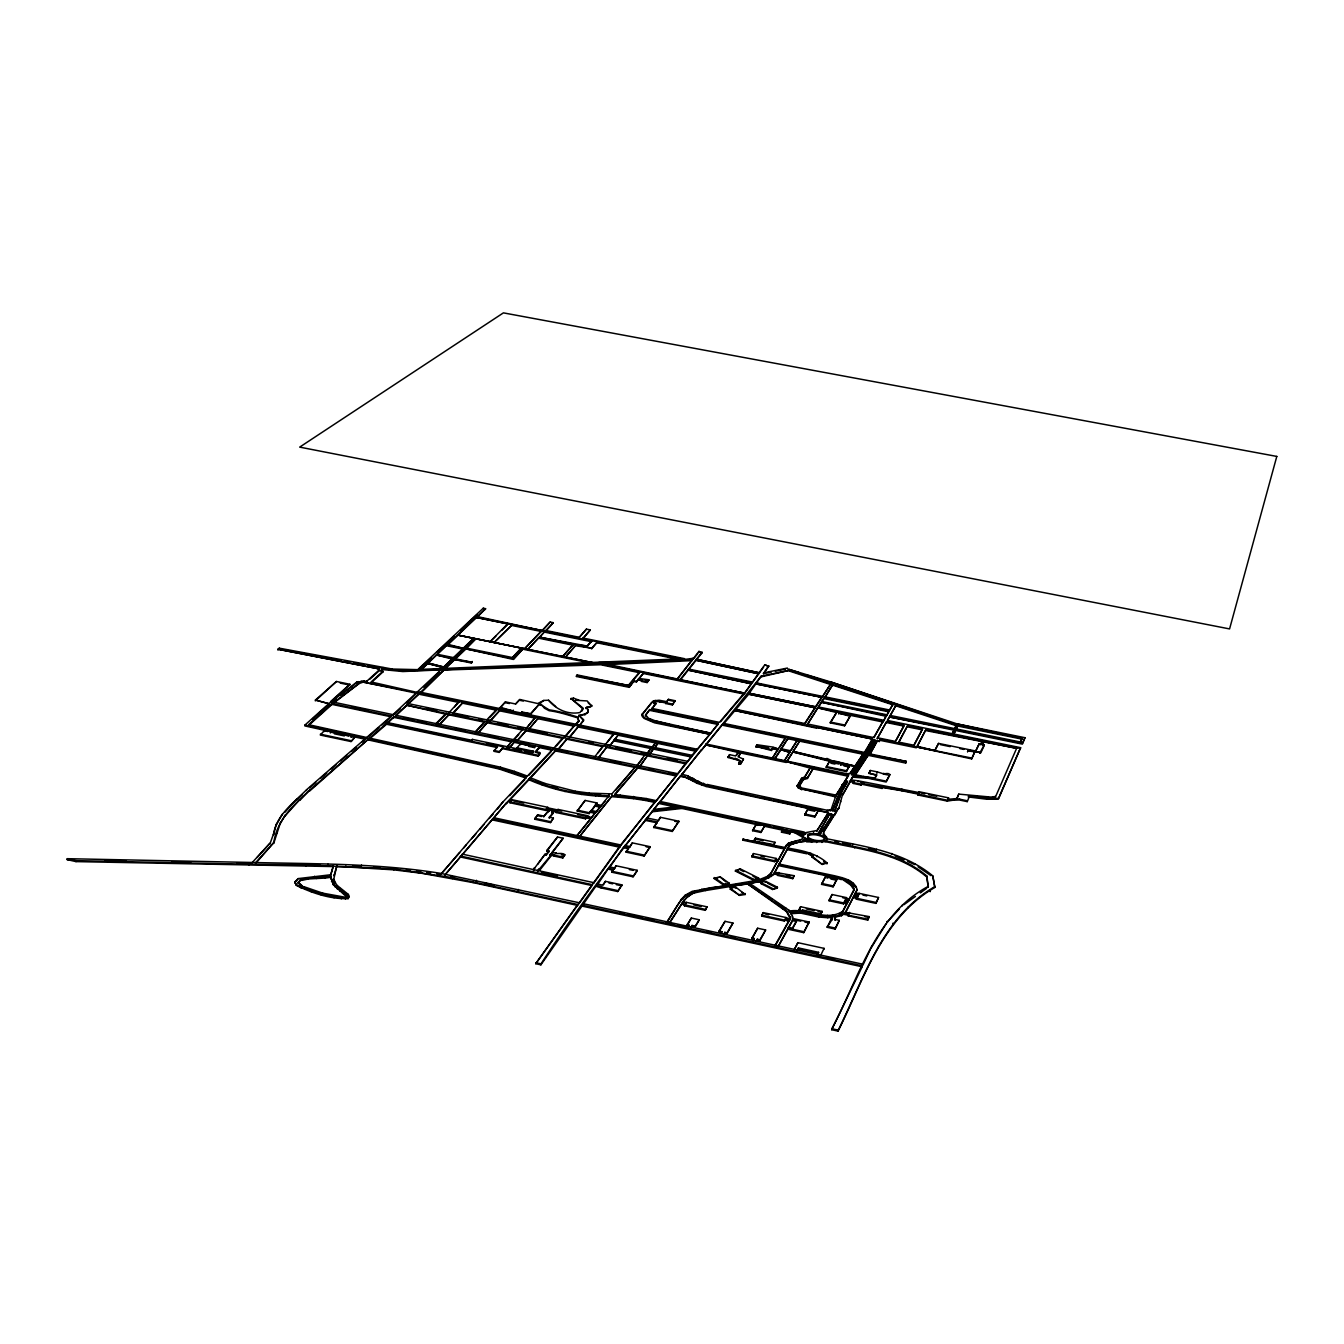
<?xml version="1.0" encoding="UTF-8"?>
<svg xmlns="http://www.w3.org/2000/svg" width="1344" height="1344" viewBox="0 0 1344 1344"><rect width="100%" height="100%" fill="white"/><g stroke="black" fill="none" stroke-linecap="round" stroke-linejoin="round"><path stroke-width="1.5" d="M333.262 866.578L330.473 875.7L333.362 865.637L333.262 866.578L75.986 861.605L67.2 859.639L67.284 858.682L251.513 862.462C314.731 863.99 378.302 863.167 440.916 873.398L579.079 902.714L578.945 903.655L591.982 885.562L460.404 856.985L444.679 875.196L506.52 802.855L556.046 750.17L530.074 778.546M75.986 861.605L76.07 860.63L67.284 858.682M248.69 865.217L248.774 864.259L306.096 864.914L393.943 868.913L452.491 877.632L577.786 904.495L535.735 963.698L540.876 964.841L596.417 885.427L601.608 886.57L601.154 887.947L617.719 891.542L621.919 884.89L605.438 881.328L602.65 885.142L597.425 883.999M277.973 649.253L379.109 668.909L277.973 649.253L279.3 648.178L392.28 669.043L417.732 669.631L483.235 608.21L485.57 608.681L447.636 645.07M277.889 650.059L279.3 648.178M257.09 857.489L269.942 843.259L251.429 863.402L236.779 863.1M276.377 823.956L273.487 834.708C276.226 815.069 293.63 802.889 306.634 789.667L392.801 714.773L440.966 669.883L476.112 668.018M255.562 863.587L273.79 842.554C276.948 819.991 293.714 804.804 309.557 790.289L394.262 716.587L676.133 775.085M277.133 833.213L277.234 832.272M273.706 843.478L280.61 822.158M282.374 814.078L276.293 824.88M280.51 823.082L285.365 814.716M284.928 812.23L296.923 798.89M379.193 668.086L378.84 670.32L366.929 681.106L356.58 682.231L329.566 703.013L304.937 725.054L304.853 725.928L328.978 731.254L329.078 730.397L327.818 731.539L324.139 730.766L320.292 735.05L351.053 741.569L354.799 737.251L351.07 736.462L352.111 735.487L350.986 737.335M285.281 815.64L299.88 799.529M334.673 882.101L334.572 883.058L333.665 879.144L336.689 885.058L348.348 894.415L349.272 896.566L348.13 898.649C330.322 899.237 312.228 893.088 296.335 885.394L294.907 881.882L298.133 878.606L330.574 874.759M296.335 885.394L294.907 881.882M315.403 700.039L329.465 703.853L315.403 700.039L336.454 681.475L349.894 684.281L331.985 701.081M306.533 790.558L306.634 789.667M298.133 878.606L294.806 882.84M298.166 882.118L304.315 887.813L298.066 883.075L300.3 879.934L308.532 878.018L330.826 876.389L333.262 884.688L347.138 897.439L346.769 895.188L335.395 886.267L331.044 878.254L330.943 879.194M299.628 885.192L299.729 884.234M298.066 883.075L300.3 879.934M299.796 800.436L309.557 790.289M300.216 880.891L301.762 879.446M301.728 888.367L296.436 884.436M305.995 865.855L306.096 864.914M301.661 880.404L308.431 878.976L308.532 878.018M324.038 731.623L324.139 730.766M311.186 891.744L311.287 890.786L301.829 887.41M314.395 877.262L314.496 876.305M330.456 732.094L330.355 732.967L331.682 730.968L330.456 732.094L348.449 735.907L349.507 734.916M333.732 703.08L333.833 702.24M333.564 880.102L336.823 865.738L334.018 875.801L334.118 874.843M336.454 681.475L315.319 700.896M316.344 878.539L316.445 877.598M321.132 894.886L321.233 893.928L311.287 890.786M324.29 875.7L324.19 876.658L318.31 877.01M322.644 894.113L322.762 893.155L304.416 886.855M308.431 878.976L325.214 878.069L325.315 877.111M327.902 865.133L328.003 864.192M330.826 876.389L330.725 877.346L325.214 878.069M331.582 881.731L331.682 880.774M333.262 884.688L333.362 883.747M352.565 735.252L366.576 738.36L366.66 737.486L308.616 724.668L332.119 703.55L359.016 683.575L356.58 682.231L364.375 681.71L359.016 683.575L332.035 704.39L308.515 725.525M334.018 897.725L334.118 896.767L321.233 893.928M335.294 887.225L335.395 886.267M351.053 741.569L354.799 737.251M356.496 683.054L358.394 681.593M336.689 885.058L339.427 888.938L339.528 887.981M337.428 889.308L337.529 888.35M358.31 682.433L361.822 680.954M339.679 890.904L339.78 889.946M361.738 681.778L364.274 680.837M341.258 898.834L341.359 897.876L345.559 898.128L349.272 896.566M343.274 891.744L343.375 890.786M336.722 866.678L345.794 866.914L345.895 865.973M364.291 682.534L365.988 682.702L366.929 681.106M344.182 894.096L344.282 893.138M344.87 898.145L347.239 896.482M345.442 899.102L345.559 898.128M346.668 896.146L346.769 895.188M348.348 894.415L348.247 895.373L340.704 889.879M348.13 898.649L348.23 897.691M362.359 742.022L365.551 738.461L304.937 725.054M309.473 791.196L368.491 739.082L499.565 768.214L526.277 777.252M369.818 679.224L378.756 671.143L378.454 668.758M378.84 670.32L382.889 672L381.36 669.48L382.2 668.707L402.931 670.74L440.966 669.883L402.847 671.546L382.116 669.53L381.276 670.286L382.889 672L371.028 682.802M361.536 865.082L361.435 866.023L353.052 865.805M383.712 667.666L380.318 667.8M388.769 669.312L392.28 669.043M386.635 723.391L497.398 746.693L497.28 747.55L386.534 724.248L386.568 723.374L387.509 722.551L471.526 740.225L472.332 739.368L532.829 752.086L533.551 751.262L516.97 747.785L516.869 748.642M472.332 739.368L471.425 741.065L387.425 723.408L387.509 722.551M387.425 723.408L393.254 717.562M393.17 718.402L394.262 716.587M408.358 704.474L408.442 703.651L687.137 761.225M345.794 866.914L393.842 869.854L393.943 868.913M406.577 703.046L417.329 692.546L695.755 750.389L688.044 760.788M382.99 671.177L371.112 681.962L418.051 692.597L365.988 682.702L417.228 693.386M395.606 716.066L466.066 648.85M444.242 667.145L427.879 662.945L444.242 667.145L452.676 658.342L436.33 654.982L452.575 659.148M420.974 670.152L446.947 645.002L463.798 648.396L473.558 638.316L442.042 668.539M577.668 905.436L473.138 882.622L421.294 873.23L421.411 872.306M424.62 694.092L420.588 693.252L444.797 669.245L692.194 659.854L677.09 679.325L642.331 672.218M439.37 724.282L439.27 725.138L449.467 714.084L446.09 713.378L435.943 723.576L439.354 724.282L449.467 714.084M448.812 712.841L459.01 701.602L454.591 706.894M458.203 635.124L596.299 663.365L457.531 635.04L521.153 648.043L511.812 658.241L521.052 648.85M455.633 658.879L472.114 662.273L471.358 663.012L454.877 659.618L472.114 662.273M526.159 778.126L499.464 769.087L447.552 757.428L447.653 756.554M369.6 738.108L448.627 755.546L448.526 756.42L401.923 746.138M463.798 648.396L447.72 644.28M439.354 876.355L439.471 875.414M436.75 873.785L440.798 874.339L502.841 802.066L552.535 749.431L552.418 750.288L539.515 747.617L535.349 752.472M454.289 712.186L463.008 702.442L452.962 712.841M546.857 629.95L553.291 622.675L550.15 622.037L524.647 648.715L541.615 630.739L476.246 617.45L507.662 623.834L490.14 641.659L495.936 635.981M471.358 663.012L472.214 661.466M485.57 608.681L477.12 617.316L545.58 631.243M483.235 608.21L485.486 609.454M452.374 878.573L452.491 877.632M471.425 741.065L471.526 740.225M460.404 856.985L460.505 856.061L592.099 884.621M478.027 733.169L487.687 721.997L478.027 733.169L475.289 731.724L484.882 721.409M490.224 720.535L490.106 721.392L500.119 710.086L496.726 709.38L486.797 719.83L490.207 720.552L500.119 710.086M473.138 882.622L473.256 881.681M476.33 881.261L476.448 880.32M497.398 746.693L493.853 751.296L499.128 752.405L502.656 747.802L538.322 755.311L539.834 753.564L536.777 752.774M501.11 709.8L502.27 707.851L513.206 710.993L512.198 712.085L501.11 709.8L502.27 707.851M511.51 625.414L494.138 642.482L511.51 625.414L541.514 631.512M499.128 752.405L502.656 747.802M499.027 709.38L505.462 701.87L515.609 703.987L519.826 699.485L537.701 703.534L543.766 700.442L548.554 700.224C556.097 709.531 568.042 714.874 579.97 712.522L583.128 708.17L571.032 698.51L583.01 708.994L581.969 711.06M499.464 769.087L499.565 768.214M513.307 659.434L523.354 648.497L513.307 659.434L465.41 648.782L513.408 658.627M500.388 768.062L500.489 767.206L448.627 755.546M502.841 802.066L497.347 809.172M515.609 703.987L519.826 699.485M508.049 746.088L511.98 741.031L514.601 741.569L510.67 746.642M509.292 772.044L509.41 771.187M579.197 836.976L612.142 795.833L633.394 797.748L655.082 801.595L620.794 845.527L593.443 883.529L593.561 882.605L462.202 854.112L462.101 855.036L506.52 802.855M517.171 740.41L517.07 741.266L526.579 730.027L522.934 729.271L513.492 739.654L517.171 740.426L526.579 730.027M599.273 805.896L595.795 805.157L596.954 802.939L585.094 800.436L577.214 811.054L589.159 813.607L590.335 811.373L595.342 812.448L591.478 817.908L586.421 817.034L585.598 818.832L556.08 812.532L556.584 811.171L546.353 808.987L545.798 810.415L509.998 802.771L510.115 801.881L512.014 799.697L547.747 807.307L547.63 808.198M500.489 767.206L514.45 771.372L514.332 772.229L502.37 768.667M521.791 711.917L520.682 713.832L521.791 711.917L530.46 713.765L539.448 703.92L549.226 709.884C558.886 711.077 568.646 714.319 577.853 717.041L578.827 721.358L575.602 725.105L565.79 723.089M512.014 799.697L509.998 802.771M520.464 744.643L520.582 743.786L534.492 746.71L535.231 745.853L534.391 747.566L528.427 746.306M522.934 729.271L522.833 730.111L487.586 722.837M518.465 775.354L518.582 774.48M525.773 728.75L535.433 717.36L538.373 717.965L528.73 729.355L538.373 717.965M553.291 622.675L527.873 649.37L538.86 637.426L573.317 644.448L562.699 656.494L573.317 644.448M539.767 637.207L587.009 646.01L591.696 640.92L544.774 631.378L539.767 637.207L574.61 644.297M521.69 712.74L530.46 713.765M531.014 750.742L533.434 752.119L533.551 751.262M528.494 725.726L535.45 717.343M528.948 779.738L529.066 778.882C554.215 789.953 581.599 794.993 608.983 795.782L608.866 796.656C581.482 795.866 554.114 790.826 528.948 779.738L506.402 803.746M524.95 751.313L532.711 752.942L532.829 752.086M530.359 714.588L539.448 703.92M534.391 747.566L534.492 746.71M550.15 622.037L542.422 630.605L477.204 616.543M540.305 703.03L543.766 700.442M578.827 721.358L577.752 717.881C568.529 715.159 558.768 711.9 549.125 710.707L544.505 708.271L541.145 704.273M518.297 890.417L518.414 889.476M502.555 748.658L538.205 756.168L538.322 755.311M539.515 747.617L539.616 746.76L535.45 751.615L539.734 752.522L538.877 754.236L539.834 753.564M538.877 754.236L539.734 752.522M548.554 700.224L555.71 706.524M553.325 813.12L552.065 811.944L553.325 813.12L549.209 818.16L549.326 817.27L553.409 818.143L550.418 822.578L534.643 819.202L537.701 814.783L543.782 816.077L550.066 809.777L549.948 810.667L546.235 809.878M534.643 819.202L537.701 814.783M542.203 784.98L542.321 784.106M533.988 868.93L545.093 854.196L546.151 854.414L548.94 850.903L546.823 850.45L548.822 851.81L548.94 850.903M530.174 777.672L544.908 783.451L544.79 784.325L535.601 780.713M534.727 868.14L533.467 870.509L534.106 868.006M545.798 810.415L546.353 808.987M565.421 657.048L576.022 645.002L591.679 648.194L597.274 642.062L680.098 658.896L421.058 669.346L476.246 617.45M538.709 868.997L537.449 871.382L550.805 855.422L549.746 855.187L550.687 856.33L550.805 855.422M547.26 808.634L547.747 807.307M538.591 869.921L539.868 869.249M543.665 816.967L547.898 811.054M548.839 811.255L547.798 811.944M537.65 864.326L545.093 854.196M544.975 855.103L546.151 854.414M550.418 822.578L553.409 818.143M551.947 812.834L553.274 810.466L552.065 811.944M556.231 789.298L556.349 788.407M556.416 745.903L578.928 720.535M566.731 655.637L576.022 645.002M535.735 963.698L620.911 844.62L718.301 723.694L649.79 709.548L645.523 714.857L648.497 718.267L655.486 720.905L710.825 733.202L675.914 725.978M565.37 736.075L565.27 736.915L574.577 725.424M549.629 856.111L550.754 853.91L554.702 854.767L554.232 856.111L562.8 857.959L564.782 854.65C562.615 852.096 553.98 854.75 556.231 852.802M556.08 812.532L556.584 811.171M547.529 631.63L578.743 637.98L586.421 629.126L590.352 629.916L582.708 638.786L590.352 629.916M551.342 809.508L557.474 810.818L558.012 809.407L587.479 815.69L587.362 816.581L577.534 814.481M557.474 810.818L558.012 809.407M558.214 749.801L567.353 738.461L558.331 748.961M571.032 698.51L573.686 698.225L570.914 699.317M638.837 679.291L643.759 672.756L636.434 681.475L633.965 680.971L629.177 687.322L576.408 676.486L577.181 674.923L628.27 685.423L639.677 671.916M576.408 676.486L577.181 674.923M540.876 964.841L541.01 963.866C606.95 862.277 685.944 770.482 761.258 676.066L789.6 670.303L956.424 724.954L951.905 734.446L954.055 730.178M551.897 853.238L563.153 838.236L557.508 837.026L546.706 851.357M564.917 791.566L565.034 790.692M586.421 629.126L578.743 637.98M591.83 705.348L590.705 706.658L586.757 706.877L585.967 708.49L591.73 706.154L587.177 700.946L575.45 700.258M578.71 645.137L587.009 646.01M589.042 727.877L579.163 725.844L583.615 720.653L578.911 715.327L584.875 714.185L587.664 712.253L588.151 709.901L586.068 707.666M569.369 737.755L578.626 726.247L569.47 736.915M579.163 725.844L583.716 719.83L578.911 715.327M562.8 857.959L564.782 854.65M586.908 646.8L591.696 640.92M575.921 645.792L591.679 648.194M578.794 716.15L584.875 714.185M575.081 792.12L575.198 791.23L544.908 783.451M584.758 715.008L587.664 712.253M588.151 709.901L587.546 713.093M591.578 648.967L597.274 642.062M581.582 794.489L581.683 793.598M598.802 662.474L611.201 662.726M568.31 834.641L576.391 836.371L608.983 795.782M585.094 800.436L577.214 811.054M585.598 818.832L586.421 817.034M589.142 793.968L589.26 793.094L611.873 793.901L635.544 766.668L615.703 790.238M594.434 757.31L603.036 745.836M589.159 813.607L590.335 811.373M590.957 811.306L595.056 806.098L600.247 807.19L595.997 812.381L590.957 811.306L595.174 805.207L600.365 806.316M591.478 817.908L587.479 815.69M595.661 795.934L595.778 795.06M595.056 806.098L595.174 805.207M583.363 904.68L583.481 903.739L863.066 964.253M595.997 812.381L596.114 811.507L591.074 810.432M604.934 745.114L613.872 733.505L618.542 734.479L609.655 746.088L618.542 734.479M599.357 796.152L599.474 795.278M600.482 794.002L600.365 794.875L594.754 794.422M598.5 758.167L607.085 746.676L598.618 757.31M603.994 796.404L604.094 795.53M608.63 795.178L608.731 794.304M611.755 794.774L611.873 793.901M580.507 835.363L612.142 795.833M577.08 675.73L628.27 685.423M629.177 687.322L633.965 680.971M605.438 881.328L603.456 884.789M597.307 884.923L608.53 868.291L613.435 869.35L611.873 872.222L633.041 876.809L636.989 871.214L637.123 870.307L616.039 865.754L614.309 868.879L616.039 865.754M612.024 796.706L619.248 797.294L619.366 796.421M648.094 799.814L655.788 801.444L655.906 800.57L646.296 798.538L620.206 795.161L620.088 796.034L623.834 796.404M633.864 681.761L636.434 681.475M611.873 872.222L613.435 869.35M636.334 682.265L638.366 679.174L642.482 680.03M638.954 678.485L648.866 679.762L647.102 682.567L641.34 681.391L642.012 679.913M619.702 846.3L492.542 819.017L492.425 819.924L619.584 847.207L620.71 844.956L493.668 817.706M620.676 844.939L619.584 847.207M620.794 845.527L620.911 844.62M617.719 891.542L621.919 884.89M609.386 867.804L623.717 846.787L628.69 847.846L626.086 852.146L644.078 856.01L650.177 846.703L632.318 842.873L629.546 847.409L626.22 846.703M642.13 714.151L644.297 717.612L651.521 721.09L709.918 734.278L654.511 722.803L644.179 718.435L642.247 716.503L642.13 714.151L653.486 700.829L659.114 700.241L666.624 701.618L668.438 699.334L675.108 700.711L672.353 704.894L665.65 703.517L666.154 702.206L655.082 701.165L653.822 702.727L655.805 703.97L651.588 709.212L655.906 703.147M647.102 682.567L648.866 679.762M639.626 766.702L647.825 755.093L639.626 766.702L637.09 765.29L645.204 754.555L645.086 755.395L606.967 747.516M633.293 796.421L633.175 797.294L636.888 797.899M619.248 797.294L633.276 798.622L633.394 797.748M614.477 795.346L638.198 767.222L614.594 794.472L620.206 795.161M646.414 716.688L645.406 715.68L649.79 709.548M632.318 842.873L629.546 847.409M642.029 714.974L651.722 702.29M653.486 700.829L666.506 702.425L668.438 699.334M652.344 719.981L648.396 719.09M655.805 703.97L653.705 703.534L655.2 700.375M633.041 876.809L637.123 870.307M655.486 720.905L671.798 725.122M654.965 802.469L645.406 800.453L645.523 799.579M654.965 701.971L659.602 700.846M646.296 798.538L646.178 799.411L640.601 798.504M654.41 748.322L658.258 742.661L655.654 746.71M646.615 818.782L646.733 817.908L658.274 820.361L660.458 817.32L678.871 821.234L672.185 831.449L653.638 827.501L657.115 821.957L645.473 819.47L645.355 820.361L656.998 822.83L657.115 821.957M644.078 856.01L650.177 846.703M665.65 703.517L666.154 702.206M652.226 811.776L652.344 810.886L682.08 807.576L681.962 808.45L652.226 811.776L624.557 846.35L624.674 845.443L629.664 846.518M672.353 704.894L675.108 700.711M653.402 810.298L658.997 802.586L795.127 831.953L802.116 835.195L805.442 839.143L811.86 841.915L825.854 841.73C860.479 849.307 898.582 853.02 926.722 876.96L928.267 887.191L926.873 876.07C898.733 852.13 860.63 848.434 825.989 840.84L825.854 841.73M677.09 679.325L698.964 651.403L702.038 652.831L680.366 679.997L744.66 693.134L751.43 683.81L687.792 670.034L751.43 683.81M660.458 817.32L658.14 821.234M684.499 659.467L693.437 658.291L689.791 659.232M669.278 772.85L677.174 774.48L677.292 773.623L395.707 715.226L419.63 693.504M672.185 831.449L678.871 821.234M661.097 800.671L680.635 775.572L706.222 785.635L828.458 812.532L816.598 831.382L828.458 812.532M698.964 651.403L702.038 652.831M814.75 817.018L818.597 809.827L814.75 817.018L804.737 814.918L807.458 809.71L814.716 811.238L815.892 809.239L815.758 810.096L706.104 786.492L697.015 783.266L683.878 776.244M677.174 774.48L685.776 762.938L406.694 705.247L445.99 714.235L435.859 724.416M928.402 886.284C874.39 915.13 858.816 978.684 831.852 1028.714L831.701 1029.706L838.085 1031.134C863.789 979.574 881.815 918.002 934.853 887.443L932.786 875.868C903 851.222 863.604 846.384 827.114 838.79L826.98 839.664L823.402 834.473L823.872 831.18L838.858 807.694L823.738 832.054L823.872 831.18M803.309 836.707L801.797 839.294L788.542 843.091L786.391 845.191L770.868 873.281L766.987 876.574L757.982 880.135L692.278 891.29L685.188 895.222L681.324 899.304L666.473 922.673C675.158 911.652 680.098 893.911 695.957 891.29M681.761 774.178L687.271 775.656L701.081 783.166M691.202 756.118L691.085 756.958L613.906 740.863L614.006 740.023L691.757 756.118L691.874 755.278L614.695 739.183M688.296 778.781L688.43 777.924M692.597 778.949L687.271 775.656M696.998 748.826L696.881 749.666L709.918 734.278M692.647 781.015L692.782 780.158M681.626 775.034L701.333 749.734M697.015 783.266L697.133 782.41M697.334 781.553L692.714 778.092M681.19 900.228L681.324 899.304M682.5 903.37L682.634 902.429L686.398 902.362L706.994 906.83L705.247 910.325L684.6 905.839L685.171 904.226L681.912 903.521L684.6 905.839M738.982 756.101L741.182 752.254L738.058 756.773L743.467 759.125L740.41 764.266L738.662 763.896L739.536 760.553L728.028 757.495L729.54 754.673L735.638 755.95L738.578 751.699L738.461 752.539L705.55 744.845L706.154 744.022L846.552 773.707L849.828 773.506L863.436 753.48L722.669 724.433L701.215 750.574M706.154 744.022L705.432 745.685M673.562 924.218L669.463 923.328L684.264 899.926C703.097 880.942 735.655 889.661 759.091 880.942L768.634 877.33L773.724 873.902L789.516 845.124L800.738 841.378L826.325 840.79L826.61 837.312L823.536 833.599L823.402 834.473M685.054 896.146L685.188 895.222M701.954 785.383L702.072 784.526M685.894 903.134L685.759 904.075L686.398 902.362M702.946 783.972L697.452 780.696M684.13 900.866L687.96 895.81M706.104 786.492L706.222 785.635M703.063 783.115L706.944 785.282L715.092 787.046M687.91 927.326L688.934 925.73L687.288 924.403L691.337 918.053L699.266 919.783L695.117 927.091L691.908 926.386L690.917 927.965L692.042 925.445L695.251 926.134L699.266 919.783M687.826 896.734L694.277 892.063M710.825 733.202L718.301 723.694M691.337 918.053L687.154 925.344M691.908 926.386L692.042 925.445M695.117 927.091L695.251 926.134M701.686 889.896L701.82 888.972M694.142 892.987L705.533 890.551L705.667 889.627M705.247 910.325L706.994 906.83M729.54 754.673L728.028 757.495M714.202 877.531L723.694 884.15L725.878 883.831L727.39 885.898L723.559 885.074L714.067 878.455L719.897 876.725L729.406 883.327L727.658 884.47M720.602 721.661L743.988 694.058L764.786 664.793L768.684 666.389L763.442 673.663L771.389 672.05M735.017 758.957L728.146 756.655M744.66 693.134L605.623 663.902M719.897 876.725L726.096 882.034M737.167 759.797L735.134 758.117M738.662 763.896L740.158 761.04L737.285 758.957M740.04 761.88L740.158 761.04M740.41 764.266L743.467 759.125M723.559 885.074L723.694 884.15M719.074 931.09L721.896 931.694L721.762 932.635L718.939 932.03L719.074 931.09L725.021 921.329L732.967 923.059L726.936 933.778L724.651 933.274L723.576 935.038L724.786 932.333L727.087 932.82L732.967 923.059M725.743 884.755L725.878 883.831M758.705 673.798L695.654 660.19L758.705 673.798L752.153 682.819M759.41 672.823L696.427 659.232L759.41 672.823L763.61 667.027M725.021 921.329L718.939 932.03M730.229 889.14L731.959 887.964L728.784 885.864L731.825 888.888L730.229 889.14L739.586 895.406L745.198 894.482L735.974 887.326L733.958 887.645L730.783 885.545M723.442 724.198L748.121 694.915L761.258 676.066M724.651 933.274L724.786 932.333M763.442 673.663L768.802 665.616M764.786 664.793L768.684 666.389M735.504 870.156L753.833 879.396L757.982 880.135L757.848 881.059L753.698 880.303L735.37 871.063L740.258 868.862L758.604 878.069L757.26 879.329M726.936 933.778L727.087 932.82M772.229 749.263L774.144 748.272L772.363 748.44L771.439 750.473L756 746.407L757.142 744.744L773.237 747.13L778.411 749.062L772.934 747.566M735.84 888.233L735.974 887.326M784.594 848.148L784.459 849.022L742.896 840.185L743.03 839.294L785.014 847.493M743.45 838.639L742.896 840.185M757.142 744.744L755.882 747.247M735.37 871.063L740.258 868.862M739.586 895.406L730.363 888.216M752.556 830.71L756.605 823.654L752.556 830.71L760.889 832.474L764.854 825.434L760.889 832.474M789.751 919.85L789.667 917.414L786.374 911.518L746.306 883.008L786.509 910.594L789.818 916.49L789.751 919.85L775.018 946.176M754.034 840.437L754.824 841.512L754.034 840.437L755.462 838.152L775.018 842.302L773.237 845.897L775.018 842.302M784.459 849.022L778.159 860.58L775.051 860.143L774.547 861.655L751.884 856.817L753.463 853.574L776.093 858.413L775.958 859.303M757.058 824.578L756.924 825.468L757.512 823.855L757.058 824.578L763.946 825.25M753.9 841.327L755.462 838.152M753.463 853.574L751.884 856.817M771.439 750.473L772.363 748.44M753.698 880.303L753.833 879.396M755.294 879.866L755.429 878.959M787.282 668.825L831.482 682.181L956.978 723.862L1024.951 737.705L1022.364 744.122L889.594 717.007L887.981 719.83M785.652 737.436L772.145 758.587L777.991 749.062M761.141 676.855L789.6 670.303M748.541 883.546L758.957 881.849L759.091 880.942M751.968 938.045L754.303 938.549L754.152 939.49L751.817 938.986L751.968 938.045L757.663 928.234L765.626 929.964L759.847 940.733L757.159 940.162L757.31 939.204L759.982 939.792L765.626 929.964M761.158 883.697L762.418 882.487L761.158 883.697L772.514 889.476L777.302 888.149L777.437 887.242L766.063 881.479L764.383 881.933L761.141 880.303M761.964 879.934L762.098 879.026M758.957 881.849L764.316 879.329M757.663 928.234L751.817 938.986M765.374 877.548L765.24 878.455L770.734 874.188L777.739 860.714M765.929 882.386L766.063 881.479M771.792 845.594L772.178 844.284L756.42 841.411M784.812 920.203L789.029 921.127L789.18 920.186L784.946 919.279L784.342 921.026L761.645 916.104L761.779 915.18L763.274 912.61L785.938 917.515L785.803 918.439M782.023 748.054L788.222 737.957L774.883 758.302M763.274 912.61L761.645 916.104M764.182 880.236L768.634 877.33M848.383 776.261L813.271 768.953L786.408 761.645L848.518 775.421L836.489 794.522L848.518 775.421M759.847 940.733L759.982 939.792M769.591 875.347L769.726 874.44M770.734 874.188L770.868 873.281M768.499 878.237L771.305 875.65M789.835 752.371L780.578 749.599L789.835 752.371L784.207 761.09L789.97 751.548M774.547 861.655L775.051 860.143M771.17 876.557L773.724 873.902M772.514 889.476L777.437 887.242M781.469 832.171L782.796 829.315L781.469 832.171L789.785 833.935L790.692 831.768L789.785 833.935M778.159 860.58L776.093 858.413M791.381 749.986L797.496 739.872L790.507 750.708L781.133 748.759M774.648 872.222L794.086 875.683L792.742 878.657L777.454 875.381L777.941 873.886L774.178 873.079L774.043 873.97L777.806 874.776L777.941 873.886M778.932 864.931L779.083 864.041L834.271 875.7C842.671 877.783 854.582 879.967 857.153 889.661L845.393 912.996L841.495 915.718L834.523 917.179L835.195 920.405L834.658 916.255L834.523 917.179M784.09 831.281L784.644 829.718L794.993 832.826L803.174 837.581M778.663 873.331L778.798 872.424M705.55 744.845L786.828 761.645L800.066 740.41L786.828 761.645L817.337 768.264M785.417 846.838L785.282 847.728L788.407 843.982L796.034 840.857M786.257 846.082L786.391 845.191M789.583 830.777L789.449 831.65L784.51 830.592M787.634 848.954L787.769 848.064C801.898 850.433 816.245 853.138 827.148 862.982L822.226 864.444L812.062 857.17L812.666 855.456L807.055 852.919L812.532 856.346L812.062 857.17M788.407 843.982L788.542 843.091M797.143 786.139L801.646 778.226L804.586 776.983L810.499 767.424L804.468 777.84L801.511 779.066L797.143 786.139L798.571 788.239L835.783 796.942L836.186 795.161L801.78 787.97L799.142 785.887L803.51 778.814L807.559 777.622L813.406 768.113L807.425 778.462L803.376 779.654L799.008 786.744L799.142 785.887M883.529 721.073L886.385 715.529L883.529 721.073L817.74 707.851L807.223 724.752L824.208 697.838L888.972 711.026L886.704 715.562L821.352 702.257L818.227 707.717M773.59 874.81L789.516 845.124M798.571 788.239L797.261 785.299M791.23 842.906L791.364 842.016M801.511 779.066L801.646 778.226M789.382 846.014L792.019 843.511M783.166 909.182L783.3 908.242M794.993 832.826L795.127 831.953M792.422 916.154L792.842 919.565L778.025 946.831L792.708 920.489L792.422 916.154L789.029 910.274L748.675 882.622M801.83 789.835L798.706 787.382M803.376 779.654L803.51 778.814M814.901 707.734L748.222 694.109L814.901 707.734L804.686 723.492L735.454 709.262L743.484 711.749M804.468 777.84L804.586 776.983M815.506 706.793L748.894 693.185L815.506 706.793L821.671 697.318L755.63 683.861L821.671 697.318M785.551 908.762L785.686 907.838M784.342 921.026L784.946 919.279M791.885 844.402L796.471 842.234M786.374 911.518L786.509 910.594M817.74 707.851L836.707 712.555L830.256 722.87L844.57 725.81L850.466 715.546L838.774 713.16L850.349 716.352M799.025 834.288L799.159 833.414M807.425 778.462L807.559 777.622M792.742 878.657L794.086 875.683M802.368 835.078L795.547 831.499L805.795 833.28L803.863 834.876L799.764 832.86M799.243 832.188L805.661 834.154L800.117 832.978L800.251 832.104M816.446 728.146L734.446 710.455L872.189 739.015L816.564 727.322M788.021 914.458L788.155 913.534M789.029 910.274L789.415 911.954L796.975 911.467M799.546 841.075L799.68 840.185M789.415 911.954L789.566 911.03C807.022 908.023 826.14 921.833 842.604 911.434L854.263 889.039C851.155 881.076 841.361 878.64 833.935 876.389M821.352 702.257L886.25 716.335M766.231 685.692L822.192 697.099L830.525 684.247M796.337 843.108L800.738 841.378M789.667 917.414L789.818 916.49M802.116 835.195L801.982 836.069L803.729 835.75M807.458 809.71L804.737 814.918M824.746 697.62L833.011 684.214L824.746 697.62L834.859 699.67M804.182 832.944L816.732 830.508M803.93 840.252L804.065 839.378M792.842 919.565L792.624 920.64L796.505 921.48L792.271 929.124L788.374 928.284L788.508 927.343L792.422 928.183L796.639 920.556L792.758 919.716M805.577 838.27L802.939 840.202L809.155 839.916L805.577 838.27L802.788 841.092L809.021 840.806M792.271 929.124L792.422 928.183M800.604 842.268L806.585 840.974M954.862 723.996L831.482 682.181M800.47 910.493L799.025 910.174L800.587 906.73L822.108 911.366L820.596 914.844L802.418 910.913L801.83 911.988L802.57 909.989L820.747 913.92L822.108 911.366M800.587 906.73L799.025 910.174M811.171 853.373L811.037 854.263L809.306 852.65M790.642 913.735L800.52 913.08L800.654 912.156C814.598 914.676 832.81 921.413 845.527 912.072L857.153 889.661M809.542 854.515L809.693 853.625M811.994 841.025L811.86 841.915L806.45 841.848M830.256 722.87L836.825 711.749M813.456 832.709L813.59 831.835M802.418 910.913L802.57 909.989M823.889 949.318L824.04 948.36L797.899 942.665L794.119 950.309M826.358 759.763L792.674 751.918L832.423 761.998L839.866 762.67L839.042 764.064L829.114 761.998L826.224 767.39L846.367 771.574L849.156 766.164L840.79 764.417L840.655 765.257L841.596 763.039L840.79 764.417M826.711 759.192L793.027 751.363L834.389 761.796L826.829 758.369M798.42 947.923L797.143 950.964L798.42 947.923L818.597 952.325L817.37 955.349L818.597 952.325M812.532 856.346L812.666 855.456M817.824 829.5L817.958 828.626M816.598 842.537L816.732 841.646M829.735 813.842L818.076 834.002L819.924 834.389L832.675 814.615L829.735 813.842L818.076 834.002L807.727 834.12M829.114 761.998L826.224 767.39M803.863 931.694L788.004 928.25L787.87 929.191L803.712 932.635L809.122 922.018L792.708 918.473L792.574 919.397L800.772 921.178M819.924 834.389L832.675 814.615M816.833 856.682L816.967 855.792M821.57 827.938L821.705 827.064M838.656 713.95L839.328 712.253L838.774 713.16M821.218 832.154L821.352 831.264M832.423 761.998L826.493 758.923M823.418 828.324L823.553 827.45M803.712 932.635L809.122 922.018M821.89 842.47L822.024 841.579M828.324 813.406L826.409 812.398L827.266 810.298L830.894 809.777L827.131 811.154L827.266 810.298L707.062 784.426M824.309 836.321L824.443 835.447M827.921 813.473L827.786 814.33L832.541 815.472L834.49 815.002M827.568 822.478L827.702 821.604M830.222 810.852L830.357 809.978M822.226 864.444L812.196 856.279M826.476 838.202L826.61 837.312M830.206 814.548L830.34 813.674M844.57 725.81L850.466 715.546M831.382 814.783L831.516 813.926M831.079 820.495L831.214 819.622M821.554 884.369L826.459 874.81L821.554 884.369L833.078 886.838L836.774 879.346L827.215 877.296L828.358 875.213L827.081 878.203M834.406 810.667L832.457 810.264L839.698 792.103L844.687 783.451L847.594 781.099L841.966 790.843L834.271 811.541L835.363 809.626L841.831 791.683L847.459 781.939L844.57 784.291L839.563 792.943L832.322 811.121M835.716 802.586L835.85 801.73M835.363 809.626L835.498 808.752M800.52 913.08L818.815 917.045L818.966 916.104M834.893 814.934L835.027 814.061M819.638 914.878L819.487 915.802L823.435 916.054M836.254 812.851L836.388 811.994M820.596 914.844L820.747 913.92M839.563 792.943L839.698 792.103M839.026 799.478L839.16 798.638M841.663 785.602L841.798 784.762M841.831 791.683L841.966 790.843M842.654 787.601L842.789 786.744M840.538 802.116L840.672 801.276M883.781 773.254C881.731 775.622 887.51 771.708 889.913 774.53L886.301 781.2L868.678 777.538L852.986 776.311L842.503 795.144L850.769 780.78L854.297 781.519M846.367 771.574L849.156 766.164M844.57 784.291L844.687 783.451M846.552 773.707L846.418 774.547L849.828 773.506M845.695 780.914L845.83 780.074M820.562 955.046L820.411 956.004L824.04 948.36M842.806 897.775L849.055 899.035L848.921 899.942L845.813 899.119L844.67 901.303L847.56 901.925L847.409 902.832L844.284 902.009L843.646 903.89L829.063 900.749L832.07 894.516L846.586 897.641L846.031 899.321L846.586 897.641M827.366 916.306L827.518 915.382M842.234 877.615L842.083 878.522L778.697 864.713L778.562 865.62L833.801 877.296L834.271 875.7M818.815 917.045L827.736 917.717L827.887 916.793M833.078 886.838L836.774 879.346M832.07 894.516L829.063 900.749M827.182 927.31L831.398 918.624L832.44 918.859L827.182 927.31L835.111 929.023L839.294 920.338L835.346 919.481M850.298 780.965L853.709 782.544L850.298 780.965L852.986 776.311L852.852 777.151L868.543 778.378L886.166 782.023L889.913 774.53M865.15 753.85L851.458 774.715L865.15 753.85L866.88 754.202L853.272 775.102L866.88 754.202M850.752 772.8L855.07 765.828M831.264 919.548L831.398 918.624M832.558 761.158L855.271 766.13L834.523 760.973M832.289 919.783L831.886 916.474L832.44 918.859M948.562 797.866L947.722 800.167L948.562 797.866L919.212 791.75L918.674 793.38L861.79 783.367L861.168 785.081L853.205 783.418L853.826 781.704M834.372 914.676L830.794 915.953M876.523 775.673L871.399 773.741L876.658 774.833L874.759 778.865L856.279 775.807L855.154 774.631L868.61 754.555L906.259 761.393L869.954 753.9L877.498 740.477L879.362 740.863L880.135 739.502L934.886 750.49L938.532 743.4L975.744 751.027L979.238 743.702L980.818 744.022L982.128 741.266L925.831 729.758L917.112 746.172L935.071 750.708M839.496 913.5L839.345 914.407L842.453 912.358L854.129 889.946L850.819 885.158L841.529 878.724M835.666 917.095L835.817 916.171M858.161 781.67L858.295 780.83L918.809 792.54M835.111 929.023L839.294 920.338M855.271 766.13L863.436 753.48M849.694 750.254L863.94 753.194L872.306 739.418L871.55 740.107L875.666 740.947L868.56 753.346L866.897 752.153L874.003 739.771L875.784 740.124L868.56 753.346M863.94 753.194L864.864 752.321M861.168 785.081L861.79 783.367M841.495 915.718L841.646 914.794M846.737 882L846.888 881.093M852.566 845.09L852.718 844.217M863.318 777.269L863.453 776.429L874.894 778.025L876.658 774.833M843.646 903.89L844.284 902.009M842.453 912.358L842.604 911.434M844.519 902.21L845.813 899.119M856.145 886.502L856.01 887.41L848.652 880.219M856.279 775.807L855.019 775.471L868.61 754.555M854.666 847.829L854.801 846.938M870.106 753.396L869.82 754.723L877.498 740.477M872.306 739.418L864.73 753.144M845.191 913.231L845.527 912.072M847.19 902.63L847.039 903.554L844.15 902.933M850.819 885.158L850.954 884.251M848.686 899.741L848.551 900.648L845.662 900.043M874.003 739.771L866.762 752.976M869.081 772.632L871.584 774.01L868.963 773.455L870.307 770.465L877.296 771.91L876.859 773.321M870.307 770.465L868.963 773.455M869.182 916.608L867.77 920.086L848.114 915.852L848.635 914.222L844.435 913.315L844.15 914.407L867.922 919.162L869.182 916.608L845.326 912.307M853.255 884.184L853.39 883.277M848.635 914.222L848.114 915.852M853.255 887.561L853.406 886.654M849.425 913.315L849.576 912.391M886.553 721.728L877.262 738.545L886.553 721.728L904.058 725.306L895.02 742.19L881.21 739.368M854.129 889.946L854.263 889.039M877.363 741.3L879.362 740.863M855.17 894.113L855.322 893.189L859.202 893.357L878.522 897.49L875.918 903.37L856.514 899.203L856.985 897.674L853.406 896.902L856.514 899.203M879.228 741.686L880.135 739.502M873.869 737.856L883.109 721.207L873.986 737.033L872.458 737.318L807.341 723.946M857.522 896.616L853.944 895.843L853.81 896.75L857.388 897.523L858.346 895.02M886.704 715.562L888.972 711.026M858.9 893.962L858.749 894.869L854.767 894.247L854.633 895.154L858.211 895.927L857.388 897.523M859.068 894.264L859.202 893.357M838.085 1031.134L838.253 1030.142C863.94 978.6 881.966 917.078 935.004 886.536M889.594 717.007L954.458 729.389L956.424 724.954M838.891 700.493L889.442 710.791L893.021 704.021L889.577 710.002L824.863 696.814M882.168 785.803L882.034 786.643L901.807 789.869L901.942 789.029M861.655 784.207L882.034 788.441L882.168 787.601M882.034 788.441L882.655 786.727M890.047 716.234L896.112 705.046L890.165 715.445L954.593 728.582M876.103 852.365L876.254 851.491M876.574 849.257L876.439 850.147L868.476 848.45M867.77 920.086L867.922 919.162M862.159 966.773L862.31 965.815L582.439 905.218L582.305 906.158L862.159 966.773L831.701 1029.706M907.418 725.995L898.43 742.896L907.418 725.995L922.471 729.07L913.702 746.038M875.918 903.37L878.522 897.49M862.915 965.21L871.853 946.126M890.232 856.514L890.383 855.641M868.476 755.378L905.671 763.056L906.259 761.393M992.292 797.714L995.45 796.488L990.914 797.076L958.776 794.119L956.542 799.411L967.226 801.629L967.378 800.789L959.7 799.193L947.419 800.251L901.404 790.658L901.538 789.818M891.66 854.33L891.794 853.44M877.716 948.36L877.867 947.419M887.124 921.43L886.973 922.354L899.455 908.897M971.662 758.89L974.568 752.287L971.662 758.89L916.49 746.978M892.886 924.034L893.038 923.11M916.978 746.995L925.831 729.758M959.7 799.193L947.268 801.091L917.868 794.976L918.406 793.33L918.271 794.17M919.212 791.75L917.868 794.976M902.244 905.906L902.395 904.999M911.702 866.242L911.854 865.368M914.978 863.738L914.844 864.612L907.704 861.454M908.225 907.603L908.376 906.679M934.886 750.49L938.532 743.4M920.489 891.979L920.354 892.886L926.671 888.334M926.722 876.96L926.873 876.07M955.87 729.725L953.585 734.798L955.87 729.725L1022.515 743.316L1024.951 737.705M956.978 723.862L998.827 733.219M930.199 891.677L930.35 890.77M932.786 875.868L934.853 887.443M1022.095 738.326L1020.331 742.829L1022.095 738.326L958.104 725.29L956.138 729.725M947.268 801.091L947.419 800.251M958.776 794.119L956.542 799.411M968.117 750.07L967.579 751.699L968.117 750.07L980.095 752.522L984.329 744.744L982.481 744.358L984.329 744.744M975.744 751.027L979.238 743.702M1020.617 747.667L998.525 798.319L986.731 798.37L970.553 795.799L968.386 796.102L969.293 797.16L968.234 796.942L986.597 799.21L998.39 799.159L1020.617 747.667L953.719 733.992M979.104 744.509L980.818 744.022M967.714 750.893L980.095 752.522M982.128 741.266L980.683 744.828M979.944 753.329L980.347 751.985M925.714 730.565L1016.618 748.322L983.791 741.619L982.346 745.164M838.723 808.55L842.638 794.287M836.623 793.666L830.76 810.65M269.842 844.183L273.571 833.767M995.316 797.328L1016.618 748.322M967.226 801.629L969.427 796.337M980.75 752.892L984.194 745.55M982.481 744.358L983.791 741.619M958.104 725.29L956.273 728.918L1020.466 742.022M905.671 763.056L906.125 762.216M922.471 729.07L913.836 745.214L898.565 742.09M794.254 949.368L797.899 942.665M895.02 742.19L903.924 726.113L886.435 722.534M800.016 910.644L800.604 909.569L799.176 909.25M877.296 771.91L883.462 773.842M789.886 918.91L775.152 945.218L778.176 945.89M785.938 917.515L789.785 919.078L789.65 920.018L786.828 919.397M858.295 780.83L850.903 779.94M853.205 783.418L853.709 782.544M889.728 716.218L887.309 720.434L952.022 733.656M756.202 941.119L757.31 939.204M754.152 939.49L753.043 941.422L754.303 938.549M871.685 739.284L872.323 738.192L871.55 740.107M720.821 933.458L721.896 931.694M871.702 947.066L885.881 924.118M754.958 840.622L754.824 841.512M756.286 842.285L768.163 844.351M688.044 926.369L689.069 924.79L687.288 924.403M824.208 697.838L821.839 701.501L886.838 714.756M804.552 724.298L821.537 698.107M822.192 697.099L829.483 685.86M684.264 899.926L669.598 922.387L666.607 921.732M774.766 759.142L781.015 749.599M779.436 747.516L785.518 738.242L722.551 725.239M736.495 755.362L738.461 752.539M653.638 827.501L656.998 822.83M626.086 852.146L628.572 848.753L623.599 847.694M601.154 887.947L596.299 886.368M636.972 766.147L642.768 758.47M647.371 753.01L651.403 747.818L647.254 753.85M554.232 856.111L550.637 854.818M596.954 802.939L595.913 804.266L601.121 805.375M539.75 870.173L550.687 856.33M549.746 855.187L550.754 853.91M563.153 838.236L552.014 852.331L555.946 853.171M546.034 855.338L548.822 851.81M655.788 801.444L674.755 777.538M546.823 850.45L557.508 837.026M598.08 752.758L602.935 746.676L567.235 739.301M680.467 679.19L702.156 652.058M693.319 659.081L697.754 653.554M549.326 817.27L553.426 812.23M576.391 836.371L590.705 818.866L586.303 817.925M601.02 806.266L604.934 801.461M607.454 742.039L613.754 734.345L578.525 727.087M628.169 686.23L639.576 672.706L600.667 664.759L444.713 670.051M553.93 748.037L563.002 737.554M440.798 874.339L459.648 852.617M463.697 847.963L466.385 844.855M471.761 838.656L475.81 834.002M479.842 829.349L483.89 824.678M489.266 818.479L493.315 813.826M538.205 756.168L539.734 754.421M516.97 747.785L520.582 743.786M255.662 862.63L273.79 842.554M514.601 741.569L509.41 748.037L506.772 747.499L511.98 741.031M513.391 740.51L518.784 734.563M476.566 731.102L484.781 722.249L449.366 714.924M512.299 711.245L513.324 710.153M509.628 795.648L524.782 779.587M528.679 775.454L551.023 751.766M499.128 708.54L505.462 701.87M489.535 717.679L496.625 710.22L462.907 703.265M501.749 630.302L507.562 624.624M423.763 687.12L439.454 672.067M453.348 658.409L463.042 649.118L446.863 645.792M444.965 668.422L475.81 638.786L467.443 647.522M296.839 799.798L302.383 794.522M417.648 670.438L431.357 657.569M437.455 651.857L454.205 636.132M460.286 630.42L477.053 614.695M400.478 708.574L392.851 715.495L392.952 714.638L330.59 701.551L349.894 684.281M312.547 719.023L329.465 703.853M309.641 787.87L315.84 782.477M320.494 778.428L326.693 773.035M331.346 768.986L336 764.938M340.654 760.906L346.853 755.513M351.506 751.464L356.16 747.415M366.576 738.36L378.941 727.591M382.032 724.903L389.76 718.183M332.758 701.333L335.933 698.897M340.67 695.234L354.917 684.281M903.89 904.714L915.415 896.431M757.394 878.405L758.604 878.069M763.56 672.874L787.399 668.052M775.354 671.244L785.282 669.228M757.848 881.059L749.918 882.403M705.533 890.551L730.649 886.452M732.598 886.133L746.172 883.932M739.721 894.482L745.349 893.575M707.045 889.056L710.623 888.502M714.353 887.93L727.39 885.898M731.405 885.276L745.802 883.042M729.406 883.327L727.793 883.562L729.49 884.688M714.067 878.455L717.864 877.901M822.36 863.554L827.148 862.982M653.52 809.424L677.594 806.602M657.418 809.827L663.432 809.122M669.446 808.416L673.462 807.946M947.856 799.327L956.676 798.571M827.736 917.717L831.734 917.398M790.793 912.794L800.654 912.156M651.689 708.389L719.426 722.366L744.106 693.269L600.768 663.953L605.522 664.692L692.076 660.626M629.966 661.886L642.466 661.332M659.148 660.593L671.647 660.038M423.074 670.068L439.858 669.43M486.528 667.615L509.443 666.725M524.009 666.17L544.841 665.364M563.59 664.642L578.155 664.07M67.2 859.639L73.483 859.774M104.882 860.412L125.815 860.849M171.881 861.79L190.714 862.159M76.07 860.63L248.774 864.259M301.325 864.444L319.721 864.931M392.196 669.866L398.412 670.169M344.971 897.187L322.762 893.155M373.682 867.031L379.814 867.518M392.078 868.526L396.161 868.862M364.19 681.66L366.845 681.929M972.938 795.715L976.903 796.202M984.833 797.177L988.798 797.681M393.842 869.854L421.294 873.23M796.975 832.574L800.117 832.978M575.198 791.23L589.26 793.094M583.111 793.162L587.126 793.699M406.375 869.686L410.424 870.24M416.506 871.063L420.554 871.601M426.619 872.424L430.668 872.978M633.276 798.622L645.406 800.453M804.317 832.07L659.938 801.427M334.118 896.767L341.359 897.876M882.521 787.567L901.404 790.658M333.547 896.515L338.89 897.506M279.216 648.984L283.332 649.757M287.465 650.53L291.598 651.286M295.714 652.058L306.046 653.974M310.162 654.746L326.676 657.821M330.792 658.594L341.124 660.509M345.24 661.282L349.373 662.038M353.506 662.81L363.821 664.726M367.937 665.498L378.252 667.414M450.61 876.322L454.574 877.078M545.681 630.454L578.844 637.207M582.809 638.014L684.6 658.694M588.823 640.03L664.138 655.334M668.203 656.158L682.45 659.064M544.69 632.167L591.595 641.71M597.173 642.835L675.948 658.846M538.776 638.215L573.216 645.238M688.582 669.06L752.27 682.03M822.326 696.31L756.353 682.87L762.233 684.869M688.464 669.85L702.845 672.773M706.961 673.613L750.086 682.399M1002.826 734.026L1018.819 737.285M824.09 698.628L888.854 711.833M1021.961 739.133L956.29 725.743L895.994 705.835M818.345 706.927L883.663 720.266M889.207 721.644L899.321 723.71M909.434 725.777L919.531 727.843M935.726 731.153L939.758 731.976M955.618 735.218L971.83 738.528M975.878 739.351L983.993 741.014M988.042 741.838L992.09 742.678M1008.302 745.987L1020.466 748.474M605.522 664.692L638.232 671.378M839.21 713.059L882.991 722.014M907.284 726.802L922.337 729.876M643.658 673.546L743.988 694.058M523.253 649.286L588.655 662.676M644.935 679.778L648.766 680.568M638.266 679.963L647.203 681.778M830.374 722.064L844.687 725.004M940.363 744.61L950.158 746.626M959.935 748.625L963.866 749.431M466.166 648.06L511.896 657.434M576.509 675.679L629.294 686.515M877.397 737.738L895.154 741.384M900.329 743.282L909.888 745.248M918.994 747.398L971.813 758.083M819.437 727.255L870.29 737.705M747.55 712.589L755.698 714.252M765.878 716.352L782.158 719.695M786.24 720.535L802.519 723.878M880.001 740.326L916.356 747.802M668.321 700.14L674.99 701.518M437.119 654.242L453.449 657.602M665.767 702.694L672.454 704.071M659.484 701.669L666.053 703.013M866.897 752.153L868.694 752.522M723.559 723.374L864.074 752.371M653.638 709.632L663.902 711.749M668.002 712.606L676.217 714.302M692.63 717.679L702.878 719.796M725.474 724.618L753.984 730.498M758.05 731.338L792.674 738.478M802.855 740.578L813.036 742.694M817.102 743.534L845.611 749.414M649.673 710.354L718.183 724.5M788.088 738.78L797.378 740.695M799.949 741.233L863.302 754.303M865.032 754.673L866.746 755.026M578.911 700.14L573.686 698.225M696.746 749.129L418.152 691.757M428.635 694.915L444.73 698.225M448.745 699.048L464.839 702.358M468.854 703.181L476.902 704.827M480.934 705.65L497.011 708.96M526.562 715.042L536.374 717.041M540.288 717.847L550.099 719.863M554.014 720.67L561.859 722.282M593.006 728.683L600.902 730.313M604.867 731.119L608.815 731.926M624.977 735.252L641.357 738.612M663.886 743.249L680.249 746.609M684.348 747.449L692.53 749.129M419.53 694.327L458.909 702.442M500.018 710.909L535.332 718.183M538.272 718.788L574.476 726.247M618.425 735.302L695.638 751.212M426.569 708.238L436.682 710.338M452.861 713.681L468.77 716.974M478.733 719.023L482.714 719.846M498.036 723.022L507.948 725.071M517.843 727.104L521.808 727.927M530.762 729.775L547.008 733.135M589.126 741.838L593.074 742.661M615.586 747.314L631.428 750.59M641.323 752.623L645.288 753.446M667.397 758.016L677.208 760.049M526.478 730.867L562.884 738.394M647.707 755.933L685.658 763.795M758.974 745.97L768.751 748.003M774.026 749.095L777.874 749.902M756 746.407L771.557 749.633M841.478 763.862L854.935 766.651M830.962 763.241L834.943 764.064M843.998 765.946L849.038 766.987M883.646 774.094L887.729 774.934M519.725 700.308L523.337 701.064M539.347 704.743L541.044 705.096M826.358 766.567L846.485 770.734M856.414 774.967L863.453 776.429M505.361 702.71L509.41 703.55M741.065 753.077L786.29 762.485M921.026 793.01L924.941 793.817M928.855 794.64L936.684 796.253M860.16 782.09L864.142 782.914M502.169 708.691L513.206 710.993M853.339 782.578L861.302 784.224M738.78 763.056L740.527 763.426M403.654 717.73L413.717 719.83M417.749 720.653L425.796 722.333M455.23 728.431L465.209 730.514M487.855 735.202L497.683 737.251M521.153 742.106L529.318 743.803M539.532 745.92L549.746 748.054M560.23 750.221L568.277 751.884M578.34 753.984L588.403 756.067M610.663 760.687L620.777 762.787M649.505 768.751L653.47 769.574M394.162 717.444L511.879 741.871M513.811 742.274L535.13 746.71M555.929 751.027L635.426 767.525M638.081 768.079L676.015 775.942M340.217 683.105L349.81 685.104M525.874 727.91L528.83 728.532M605.052 744.274L609.756 745.248M801.948 788.978L836.052 796.018M352.094 706.927L368.39 710.354M680.518 776.429L683.76 777.101M486.461 743.215L502.706 746.642M513.29 748.86L521.052 750.49M804.871 814.044L814.884 816.161M493.954 750.439L499.229 751.548M818.21 833.129L820.058 833.515M334.354 733.807L344.35 735.924M792.07 830.76L795.749 831.55M834.859 841.344L838.79 842.167M842.722 843.007L850.601 844.67M781.603 831.281L789.919 833.045M320.393 734.194L351.137 740.712M752.69 829.819L761.023 831.583M674.654 821.251L678.737 822.125M755.328 839.042L763.157 840.706M743.03 839.294L784.879 848.366M809.172 853.541L787.366 848.736L787.231 849.626L806.921 853.81M590.218 812.263L595.224 813.338M577.332 810.163L589.277 812.717M653.755 826.61L672.319 830.575M547.378 807.744L557.592 809.928M513.878 800.99L523.807 803.107M557.894 810.298L561.826 811.138M510.115 801.881L545.916 809.525M556.198 811.642L585.715 817.942M553.157 811.356L556.466 812.062M760.872 856.078L764.652 856.884M752.018 855.926L774.682 860.765M774.917 861.034L777.605 861.605M719.158 787.92L727.306 789.667M737.486 791.868L745.634 793.615M761.947 797.126L770.095 798.89M774.161 799.764L821.016 809.844M818.479 810.684L826.409 812.398M659.803 802.301L663.886 803.174M667.968 804.048L676.116 805.812M692.412 809.323L706.675 812.381M722.971 815.892L731.119 817.656M735.202 818.53L751.498 822.041M755.58 822.914L769.843 825.989M773.926 826.862L782.074 828.626M537.583 815.674L541.632 816.53M830.894 879.026L836.64 880.253M534.761 818.311L550.536 821.688M786.307 874.961L790.121 875.784M821.705 883.462L833.23 885.931M777.588 874.474L792.893 877.75M646.094 846.754L650.059 847.61M862.932 895.087L866.796 895.927M511.745 822.511L527.906 825.972M531.938 826.846L540.019 828.576M587.076 838.673L596.921 840.773M856.666 898.296L876.053 902.462M626.22 851.239L644.213 855.103M829.214 899.842L843.797 902.966M821.419 769.138L829.55 770.918M833.616 771.792L841.747 773.556M658.879 803.46L673.747 806.669M681.962 808.45L760.603 825.434M763.812 826.123L782.678 830.189M865.116 916.692L869.03 917.532M561.254 854.834L564.665 855.574M629.328 869.568L633.158 870.391M806.316 908.914L814.145 910.61M818.059 911.45L821.974 912.29M554.35 855.204L562.934 857.052M609.521 866.897L614.443 867.955M608.412 869.198L613.301 870.257M611.99 871.315L633.158 875.885M827.316 926.369L835.246 928.082M804.871 922.068L808.97 922.942M765.038 913.954L768.802 914.76M761.779 915.18L784.493 920.086M608.966 883.042L612.629 883.831M616.291 884.621L621.785 885.814M693.756 904.915L701.232 906.545M541.447 872.239L557.441 875.717M684.734 904.898L705.382 909.384M601.289 887.006L617.837 890.602M619.853 912.576L623.902 913.466M627.95 914.34L642.146 917.414M646.195 918.288L654.31 920.052M677.662 925.092L685.86 926.873M706.793 931.409L710.758 932.266M731.438 936.734L735.37 937.591M826.476 957.314L834.574 959.062M798.269 948.864L818.446 953.266M484.327 882.991L494.323 885.175M373.565 739.872L369.516 738.982L386.534 724.248M377.614 740.762L385.711 742.56M389.777 743.45L397.874 745.231M851.592 773.875L853.406 774.278M310.531 725.962L330.54 730.397M334.538 731.27L348.55 734.378M331.582 731.842L349.406 735.773M352.01 736.361L365.45 739.318M368.39 739.956L447.552 757.428M535.853 962.724L541.01 963.866M831.852 1028.714L838.253 1030.142M450.509 756.874L482.429 764.03M486.427 764.938L494.407 766.718M552.25 786.593L557.844 788.29M833.801 877.296L841.378 879.631M789.197 669.446L798.773 672.504M806.45 674.974L831.365 682.954M789.482 671.093L892.886 704.81M796.824 832.826L799.63 833.734M313.74 891.206L320.863 893.542M306.197 888.485L311.842 890.518M514.45 771.372L527.386 776.076M516.18 772.901L525.437 776.261M843.696 879.161L848.501 881.11M895.222 855.91L904.142 859.874M740.124 869.77L743.786 871.601M752.959 876.221L759.83 879.648M767.558 883.21L777.302 888.149M762.418 882.487L759.259 880.874L759.125 881.798L772.649 888.569M742.09 892.399L745.198 894.482M753.598 886.99L758.638 890.417M761.998 892.718L772.094 899.59M775.454 901.891L783.871 907.62M918.07 866.83L931.022 875.666M823.62 861.47L827.014 863.873M588.235 702.862L591.73 706.154M814.094 840.941A8.602 3.158 9 0 1 807.862 836.22A8.602 3.158 9 0 1 818.143 835.279A8.602 3.158 9 0 1 824.393 839.983M332.119 703.55L332.035 704.39L391.306 716.839L391.406 715.999L332.119 703.55M427.342 663.432L443.722 667.649L427.342 663.432M649.858 753.53L649.74 754.37L653.873 748.339L649.858 753.53M652.26 747.012L652.159 747.852L656.006 742.19L652.26 747.012M1276.8 456.422L1229.575 628.925L299.695 447.115L503.412 312.866L1276.8 456.422M810.382 838.74A8.602 3.158 9 0 0 824.527 839.11A8.602 3.158 9 0 0 813.876 833.834A8.602 3.158 9 0 0 810.382 838.74"/></g></svg>
